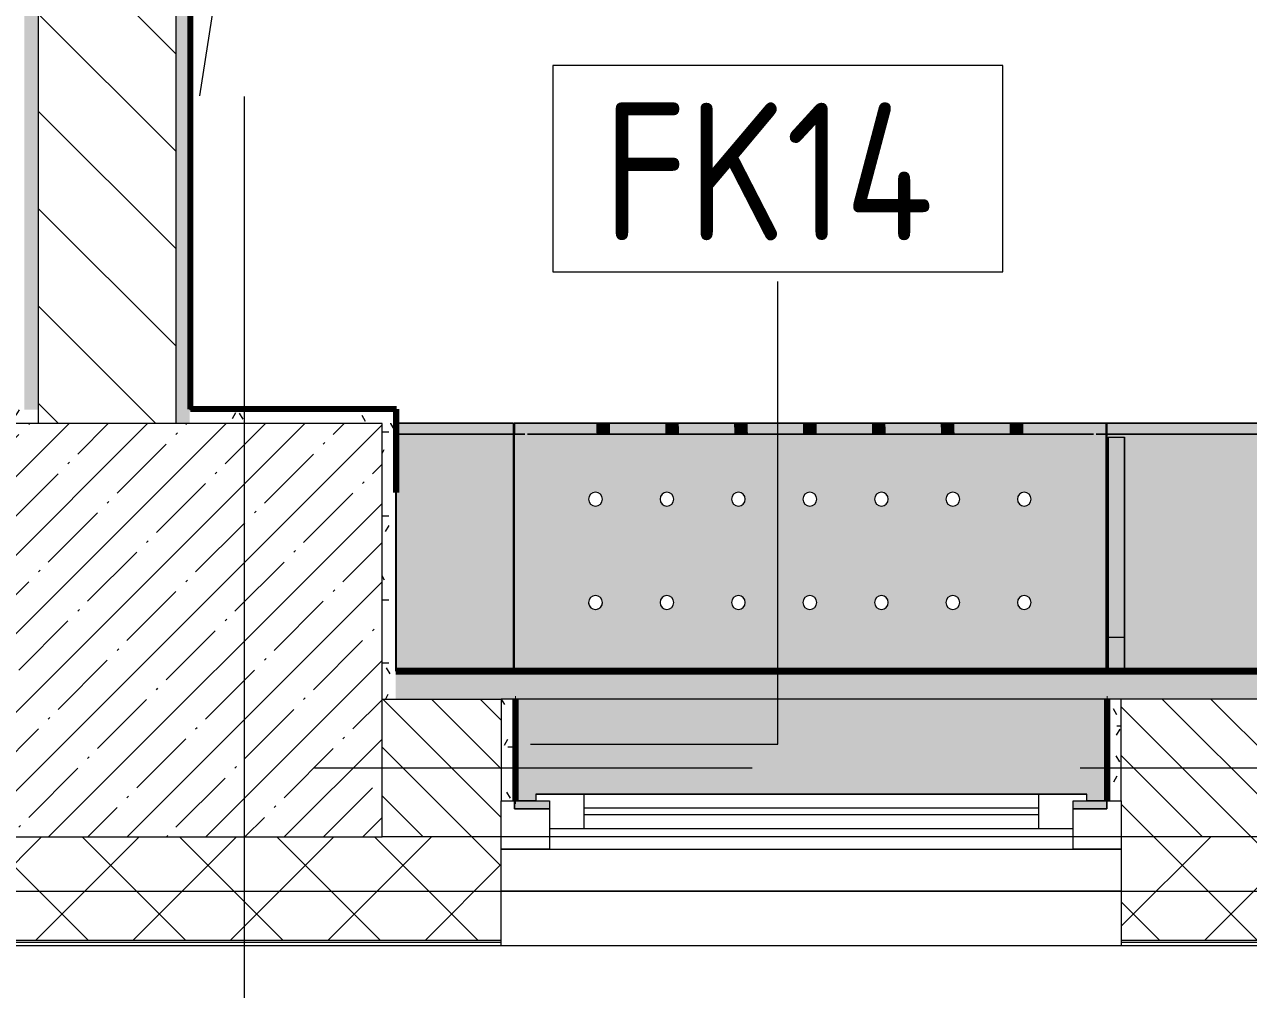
# Model space of a CAD drawing. Header units: millimetres. Extents: x -5426 to 189269, y -8553 to 29000.
# Drawn here: x 29291 to 31068, y -322 to 1079 of the extents above; entities that cross this region are included whole.
import ezdxf

# ---------------------------------------------------------------- set-up
doc = ezdxf.new("R2010")
doc.units = ezdxf.units.MM
doc.linetypes.add('Осевая', pattern=[3175, 635, -476.25, 1587.5, -476.25])
for name, color, linetype, lineweight in [('A-GLAZ', 7, 'Continuous', 9), ('A-GLAZ-1', 7, 'Continuous', 13), ('A-WALL', 7, 'Continuous', 9), ('A-WALL-IDEN', 7, 'Continuous', 9), ('I-WALL', 7, 'Continuous', 9), ('S-COLS', 7, 'Continuous', 9), ('Оси', 7, 'Continuous', 9), ('Оси-2', 7, 'Осевая', 9)]:
    doc.layers.add(name, color=color, linetype=linetype, lineweight=lineweight)
for name, color, linetype, lineweight, true_color in [('A-WALL-1', 7, 'Continuous', 9, 0xc0c0c0), ('A-WALL-3', 7, 'Continuous', 9, 0xff80c0), ('I-WALL-16', 7, 'Continuous', 50, 0xe1dc04), ('I-WALL-17', 7, 'Continuous', 80, 0xffd2ff), ('I-WALL-3', 7, 'Continuous', 9, 0xc0c0c0), ('I-WALL-6', 7, 'Continuous', 80, 0xff80c0), ('S-WALL-ANLY', 7, 'Continuous', 13, 0x008040), ('S-WALL-ANLY-1', 7, 'Continuous', 5, 0x008040), ('Знаки-2', 9, 'Continuous', 9, 0x808080), ('Знаки-3', 7, 'Continuous', 9, 0xc1bbaf), ('Знаки-5', 7, 'Continuous', 9, 0xaba79f), ('Знаки-6', 7, 'Continuous', 9, 0xccc5b7), ('Знаки-7', 7, 'Continuous', 9, 0xd5cdbe), ('Знаки-8', 7, 'Continuous', 9, 0xd1cabb), ('Знаки-9', 7, 'Continuous', 9, 0xd4ccbd)]:
    doc.layers.add(name, color=color, linetype=linetype, lineweight=lineweight, true_color=true_color)
doc.layers.add('Знаки-4', color=7, linetype='Continuous', lineweight=9, transparency=0.5)
doc.styles.add('GOST Common_1', font='GOST_Common.ttf', dxfattribs={"width": 0.9, "height": 200})
pattern_1 = [(0, (0, 0), (121.92, 30.48), [10.058, -81.382, 10.058, -81.382, -487.68]), (0, (0, 0), (121.92, 30.48), [-182.88, 10.058, -172.822, 10.058, -81.382, -213.36]), (0, (0, 0), (121.92, 30.48), [-457.2, 10.058, -50.902, 10.058, -142.342]), (120, (45.72, 15.24), (-87.356454, 90.345817), [10.058, -81.382, 10.058, -81.382, -487.68]), (120, (45.72, 15.24), (-87.356454, 90.345817), [-182.88, 10.058, -172.822, 10.058, -81.382, -213.36]), (120, (45.72, 15.24), (-87.356454, 90.345817), [-457.2, 10.058, -50.902, 10.058, -142.342]), (240, (60.96, 76.2), (-34.563546, -120.825817), [10.058, -81.382, 10.058, -81.382, -487.68]), (240, (60.96, 76.2), (-34.563546, -120.825817), [-182.88, 10.058, -172.822, 10.058, -81.382, -213.36]), (240, (60.96, 76.2), (-34.563546, -120.825817), [-457.2, 10.058, -50.902, 10.058, -142.342])]

# ---------------------------------------------------------------- blocks, each defined once
blk = doc.blocks.new('BSC_Колонна _Прямоугольная - 600х600-V2-План отделки стен 3 этажа в осях 1-12')
at = {"layer": 'S-COLS'}
h = blk.add_hatch(dxfattribs=at)
h.set_pattern_fill('FP_4', color=256, style=0, pattern_type=2)
h.set_pattern_definition([(45, (-29509.74, -200), (-57.02463, 57.02463), []), (45, (-29452.72, -200), (-57.02463, 57.02463), [100.806, -20.161, 3.353, -16.808])])
h.paths.add_polyline_path([(-27.4, -300), (300, -300), (300, 300), (-300, 300), (-300, -300)])
for p, q in [((300, 300), (-300, 300)), ((-300, 300), (-300, -300)), ((300, -300), (300, 300)), ((-300, -300), (300, -300))]:
    blk.add_line(p, q, dxfattribs=at)
blk = doc.blocks.new('120_Окно_СКБ_1Ст - 120_Окно_СКБ_1Ст 900х2500_h_-V24-План отделки стен 3 этажа в осях 1-12')
at = {"layer": 'A-GLAZ'}
for p, q in [((450, -57), (-450, -57)), ((-330, -107), (330, -107)), ((330, -117), (-330, -117)), ((-429, -127), (-400, -127)), ((400, -127), (430, -127))]:
    blk.add_line(p, q, dxfattribs=at)
at = {"layer": 'A-GLAZ-1'}
for p, q in [((-450, -127), (-450, -57)), ((-450, -57), (-380, -57)), ((-380, -57), (-380, -127)), ((380, -127), (380, -57)), ((380, -57), (450, -57)), ((450, -57), (450, -127)), ((380, -87), (-380, -87)), ((-380, -87), (-380, -127)), ((-330, -137), (-330, -87)), ((330, -137), (330, -87)), ((380, -127), (380, -87)), ((-380, -127), (-450, -127)), ((-380, -127), (-400, -127)), ((-400, -127), (-400, -137)), ((-400, -137), (400, -137)), ((400, -137), (-400, -137)), ((450, -127), (380, -127)), ((400, -127), (380, -127)), ((400, -137), (400, -127))]:
    blk.add_line(p, q, dxfattribs=at)
blk = doc.blocks.new('Зашивка радиатора_ с перфорацией М1 - Зашивка радиатора_ с перфорацией М1-V50-План отделки стен 3 этажа в осях 1-12')
at = {"layer": 'Знаки-4'}
for points in [[(399, 380), (379, 380), (379, 368.5), (399, 368.5), (399, 358.5), (-401, 358.5), (-401, 368.5), (-381, 368.5), (-381, 380), (-430, 380), (-430, 220.5), (429, 220.5), (429, 380)], [(127.4, -163.9), (-430, -163.9), (-429.2, -179.9), (430, -179.7), (430, -163.9), (208.5, -163.9)], [(-318.3, -163.9), (-319, -163.9), (-318.3, -179.9), (-279, -179.7), (-279.7, -163.9), (-317.3, -163.9)], [(-318.3, -163.9), (-319, -163.9), (-318.3, -179.9), (-279, -179.7), (-279.7, -163.9), (-317.3, -163.9)], [(-299, -163.9), (-309, -163.9), (-308.7, -179.9), (-289, -179.7), (-289.3, -163.9), (-296.4, -163.9)], [(-299, -163.9), (-309, -163.9), (-308.7, -179.9), (-289, -179.7), (-289.3, -163.9), (-296.4, -163.9)], [(-179, -163.9), (-219, -163.9), (-218.3, -179.9), (-179, -179.7)], [(-179, -163.9), (-219, -163.9), (-218.3, -179.9), (-179, -179.7)], [(-199, -163.9), (-209, -163.9), (-208.7, -179.9), (-189, -179.7), (-189.3, -163.9), (-196.4, -163.9)], [(-199, -163.9), (-209, -163.9), (-208.7, -179.9), (-189, -179.7), (-189.3, -163.9), (-196.4, -163.9)], [(-79, -163.9), (-119, -163.9), (-118.3, -179.9), (-79, -179.7)], [(-79, -163.9), (-119, -163.9), (-118.3, -179.9), (-79, -179.7)], [(-99, -163.9), (-109, -163.9), (-108.7, -179.9), (-89, -179.7), (-89.3, -163.9), (-96.4, -163.9)], [(-99, -163.9), (-109, -163.9), (-108.7, -179.9), (-89, -179.7), (-89.3, -163.9), (-96.4, -163.9)], [(1, -163.9), (-19, -163.9), (-18.3, -179.9), (21, -179.7), (20.3, -163.9), (6.2, -163.9)], [(-4, -163.9), (-19, -163.9), (-18.3, -179.9), (21, -179.7), (20.3, -163.9), (-1.6, -163.9)], [(1, -163.9), (-9, -163.9), (-8.7, -179.9), (11, -179.7), (10.7, -163.9), (3.6, -163.9)], [(1, -163.9), (-9, -163.9), (-8.7, -179.9), (11, -179.7), (10.7, -163.9), (3.6, -163.9)], [(96, -163.9), (81, -163.9), (81.7, -179.9), (121, -179.7), (120.3, -163.9), (98.4, -163.9)], [(103.6, -163.9), (81, -163.9), (81.7, -179.9), (121, -179.7), (120.3, -163.9), (104.7, -163.9)], [(101, -163.9), (91, -163.9), (91.3, -179.9), (111, -179.7), (110.7, -163.9), (103.6, -163.9)], [(101, -163.9), (91, -163.9), (91.3, -179.9), (111, -179.7), (110.7, -163.9), (103.6, -163.9)], [(218.3, -163.9), (181, -163.9), (181.7, -179.9), (221, -179.7), (220.3, -163.9), (218.8, -163.9)], [(218.3, -163.9), (181, -163.9), (181.7, -179.9), (221, -179.7), (220.3, -163.9), (218.8, -163.9)], [(201, -163.9), (191, -163.9), (191.3, -179.9), (211, -179.7), (210.7, -163.9), (203.6, -163.9)], [(201, -163.9), (191, -163.9), (191.3, -179.9), (211, -179.7), (210.7, -163.9), (203.6, -163.9)], [(320.9, -163.9), (281, -163.9), (281.7, -179.9), (321, -179.7), (321, -163.9)], [(281.7, -163.9), (281, -163.9), (281.7, -179.9), (321, -179.7), (320.3, -163.9), (283.7, -163.9)], [(301, -163.9), (291, -163.9), (291.3, -179.9), (311, -179.7), (310.7, -163.9), (303.6, -163.9)], [(301, -163.9), (291, -163.9), (291.3, -179.9), (311, -179.7), (310.7, -163.9), (303.6, -163.9)]]:
    blk.add_hatch(color=256, dxfattribs=at).paths.add_polyline_path(points)
h = blk.add_hatch(color=256, dxfattribs=at)
h.paths.add_polyline_path([(430.2, 180), (-430, 180), (-430, -179.9), (430.2, -179.7), (430.2, 59.3)])
h.paths.add_polyline_path([(-310.3, 90.4), (-305.3, 89), (-301.6, 85.4), (-300.3, 80.4), (-301.6, 75.4), (-305.3, 71.7), (-310.3, 70.4), (-315.3, 71.7), (-318.9, 75.4), (-320.3, 80.4), (-318.9, 85.4), (-315.3, 89), (-312.8, 90)])
h.paths.add_polyline_path([(1, 90.4), (6, 89), (9.7, 85.4), (11, 80.4), (9.7, 75.4), (6, 71.7), (1, 70.4), (-4, 71.7), (-7.7, 75.4), (-9, 80.4), (-7.7, 85.4), (-4, 89), (-1.6, 90)])
h.paths.add_polyline_path([(312.2, 90.4), (317.2, 89), (320.9, 85.4), (322.2, 80.4), (320.9, 75.4), (317.2, 71.7), (312.2, 70.4), (307.2, 71.7), (303.6, 75.4), (302.2, 80.4), (303.6, 85.4), (307.2, 89), (309.7, 90)])
h.paths.add_polyline_path([(208.5, 90.4), (213.5, 89), (217.2, 85.4), (218.5, 80.4), (217.2, 75.4), (213.5, 71.7), (208.5, 70.4), (203.5, 71.7), (199.8, 75.4), (198.5, 80.4), (199.8, 85.4), (203.5, 89), (205.9, 90)])
h.paths.add_polyline_path([(-102.8, 90.4), (-97.8, 89), (-94.1, 85.4), (-92.8, 80.4), (-94.1, 75.4), (-97.8, 71.7), (-102.8, 70.4), (-107.8, 71.7), (-111.4, 75.4), (-112.8, 80.4), (-111.4, 85.4), (-107.8, 89), (-105.3, 90)])
h.paths.add_polyline_path([(104.7, 90.4), (109.7, 89), (113.4, 85.4), (114.7, 80.4), (113.4, 75.4), (109.7, 71.7), (104.7, 70.4), (99.7, 71.7), (96.1, 75.4), (94.7, 80.4), (96.1, 85.4), (99.7, 89), (102.2, 90)])
h.paths.add_polyline_path([(-206.5, 90.4), (-201.5, 89), (-197.8, 85.4), (-196.5, 80.4), (-197.8, 75.4), (-201.5, 71.7), (-206.5, 70.4), (-211.5, 71.7), (-215.2, 75.4), (-216.5, 80.4), (-215.2, 85.4), (-211.5, 89), (-209.1, 90)])
h.paths.add_polyline_path([(208.5, -59.6), (213.5, -61), (217.2, -64.6), (218.5, -69.6), (217.2, -74.6), (213.5, -78.3), (208.5, -79.6), (203.5, -78.3), (199.8, -74.6), (198.5, -69.6), (199.8, -64.6), (203.5, -61), (205.9, -60)])
h.paths.add_polyline_path([(312.2, -59.6), (317.2, -61), (320.9, -64.6), (322.2, -69.6), (320.9, -74.6), (317.2, -78.3), (312.2, -79.6), (307.2, -78.3), (303.6, -74.6), (302.2, -69.6), (303.6, -64.6), (307.2, -61), (309.7, -60)])
h.paths.add_polyline_path([(104.7, -59.6), (109.7, -61), (113.4, -64.6), (114.7, -69.6), (113.4, -74.6), (109.7, -78.3), (104.7, -79.6), (99.7, -78.3), (96.1, -74.6), (94.7, -69.6), (96.1, -64.6), (99.7, -61), (102.2, -60)])
h.paths.add_polyline_path([(-310.3, -59.6), (-305.3, -61), (-301.6, -64.6), (-300.3, -69.6), (-301.6, -74.6), (-305.3, -78.3), (-310.3, -79.6), (-315.3, -78.3), (-318.9, -74.6), (-320.3, -69.6), (-318.9, -64.6), (-315.3, -61), (-312.8, -60)])
h.paths.add_polyline_path([(-102.8, -59.6), (-97.8, -61), (-94.1, -64.6), (-92.8, -69.6), (-94.1, -74.6), (-97.8, -78.3), (-102.8, -79.6), (-107.8, -78.3), (-111.4, -74.6), (-112.8, -69.6), (-111.4, -64.6), (-107.8, -61), (-105.3, -60)])
h.paths.add_polyline_path([(1, -59.6), (6, -61), (9.7, -64.6), (11, -69.6), (9.7, -74.6), (6, -78.3), (1, -79.6), (-4, -78.3), (-7.7, -74.6), (-9, -69.6), (-7.7, -64.6), (-4, -61), (-1.6, -60)])
h.paths.add_polyline_path([(-206.5, -59.6), (-201.5, -61), (-197.8, -64.6), (-196.5, -69.6), (-197.8, -74.6), (-201.5, -78.3), (-206.5, -79.6), (-211.5, -78.3), (-215.2, -74.6), (-216.5, -69.6), (-215.2, -64.6), (-211.5, -61), (-209.1, -60)])
at = {"layer": 'Знаки-2'}
for p, q in [((-381, 380), (-430, 380)), ((-430, 380), (-430, 220.5)), ((430, 380), (379, 380)), ((430, 368.5), (430, 380)), ((-430, 180), (430, 180)), ((430.2, 180), (-430, 180)), ((-430, 180), (-430, -179.9)), ((430.2, -179.9), (430.2, 180)), ((-430, -179.9), (430.2, -179.9))]:
    blk.add_line(p, q, dxfattribs=at)
for centre, start, end in [((-310.3, 80.4), 0, 180), ((-206.5, 80.4), 0, 180), ((-102.8, 80.4), 0, 180), ((1, 80.4), 0, 180), ((104.7, 80.4), 0, 180), ((208.5, 80.4), 0, 180), ((312.2, 80.4), 0, 180), ((-310.3, 80.4), 180, 0), ((-206.5, 80.4), 180, 360), ((-102.8, 80.4), 180, 0), ((1, 80.4), 180, 0), ((104.7, 80.4), 180, 360), ((208.5, 80.4), 180, 0), ((312.2, 80.4), 180, 0), ((-310.3, -69.6), 0, 180), ((-310.3, -69.6), 180, 0), ((-206.5, -69.6), 0, 180), ((-206.5, -69.6), 180, 0), ((-102.8, -69.6), 0, 180), ((-102.8, -69.6), 180, 0), ((1, -69.6), 0, 180), ((1, -69.6), 180, 0), ((104.7, -69.6), 0, 180), ((104.7, -69.6), 180, 0), ((208.5, -69.6), 0, 180), ((208.5, -69.6), 180, 0), ((312.2, -69.6), 0, 180), ((312.2, -69.6), 180, 0)]:
    blk.add_arc(centre, 10, start, end, dxfattribs=at)
at = {"layer": 'Знаки-3'}
for p, q in [((-430, -179.9), (-430, 180)), ((430, 180), (-429.2, 180)), ((-429.2, 180), (430, 180)), ((-430, -163.9), (-430, -179.9)), ((-414.4, -163.9), (-429.2, -163.9)), ((-394.9, -163.9), (-410.5, -163.9)), ((-319, -163.9), (-394.3, -163.9)), ((-319, -163.9), (-279, -163.9)), ((-279, -163.9), (-319, -163.9)), ((-219, -163.9), (-279, -163.9)), ((-219, -163.9), (-209, -163.9)), ((-216.3, -163.9), (-219, -163.9)), ((-213.1, -163.9), (-216.3, -163.9)), ((-209, -163.9), (-213.1, -163.9)), ((-209, -163.9), (-207.7, -163.9)), ((-189.3, -163.9), (-209, -163.9)), ((-207.7, -163.9), (-206.1, -163.9)), ((-206.1, -163.9), (-194, -163.9)), ((-194, -163.9), (-189, -163.9)), ((-189, -163.9), (-189.3, -163.9)), ((-189, -163.9), (-179, -163.9)), ((-184.9, -163.9), (-189, -163.9)), ((-179, -163.9), (-184.9, -163.9)), ((-119, -163.9), (-179, -163.9)), ((-119, -163.9), (-79, -163.9)), ((-79, -163.9), (-119, -163.9)), ((-19, -163.9), (-79, -163.9)), ((-19, -163.9), (21, -163.9)), ((21, -163.9), (-19, -163.9)), ((81, -163.9), (21, -163.9)), ((81, -163.9), (91, -163.9)), ((91, -163.9), (81, -163.9)), ((91, -163.9), (91.3, -163.9)), ((111, -163.9), (91, -163.9)), ((91.3, -163.9), (111, -163.9)), ((111, -163.9), (121, -163.9)), ((121, -163.9), (111, -163.9)), ((181, -163.9), (121, -163.9)), ((181, -163.9), (221, -163.9)), ((221, -163.9), (181, -163.9)), ((281, -163.9), (221, -163.9)), ((281, -163.9), (321, -163.9)), ((321, -163.9), (281, -163.9)), ((394.9, -163.9), (321, -163.9)), ((411.1, -163.9), (395.4, -163.9)), ((430, -163.9), (414.9, -163.9)), ((430, -163.9), (430, -179.7)), ((-429.2, -179.9), (-319, -179.9)), ((-319, -179.9), (-279, -179.9)), ((-279, -179.9), (-319, -179.9)), ((-279, -179.9), (-219, -179.9)), ((-219, -179.9), (-209, -179.9)), ((-209, -179.9), (-219, -179.9)), ((-209, -179.9), (-189, -179.9)), ((-189, -179.9), (-209, -179.9)), ((-189, -179.9), (-179, -179.9)), ((-179, -179.9), (-189, -179.9)), ((-179, -179.9), (-119, -179.9)), ((-119, -179.9), (-79, -179.9)), ((-79, -179.9), (-119, -179.9)), ((-79, -179.9), (-19, -179.9)), ((-19, -179.9), (21, -179.9)), ((21, -179.9), (-19, -179.9)), ((21, -179.9), (81, -179.9)), ((81, -179.9), (91, -179.9)), ((91, -179.9), (81, -179.9)), ((91, -179.9), (111, -179.9)), ((111, -179.9), (91, -179.9)), ((111, -179.9), (121, -179.9)), ((121, -179.9), (111, -179.9)), ((121, -179.9), (181, -179.9)), ((181, -179.9), (221, -179.9)), ((221, -179.9), (181, -179.9)), ((221, -179.9), (281, -179.9)), ((281, -179.9), (321, -179.9)), ((321, -179.9), (281, -179.9)), ((321, -179.9), (430, -179.9))]:
    blk.add_line(p, q, dxfattribs=at)
at = {"layer": 'Знаки-5'}
for p, q in [((-430, 220.5), (-430, 380)), ((-430, 380), (-381, 380)), ((379, 380), (430, 380)), ((430, 380), (430, 368.5)), ((430.2, 180), (430.2, -179.9)), ((-429.2, -163.9), (-414.4, -163.9)), ((-410.5, -163.9), (-394.9, -163.9)), ((-394.3, -163.9), (394.9, -163.9)), ((395.4, -163.9), (411.1, -163.9)), ((414.9, -163.9), (430, -163.9)), ((430, -179.7), (430, -163.9)), ((430.2, -179.9), (-429.2, -179.9)), ((430, -179.9), (-429.2, -179.9))]:
    blk.add_line(p, q, dxfattribs=at)
for centre, start, end in [((-310.3, 80.4), 0, 180), ((-206.5, 80.4), 0, 180), ((-102.8, 80.4), 0, 180), ((1, 80.4), 0, 180), ((104.7, 80.4), 0, 180), ((208.5, 80.4), 0, 180), ((312.2, 80.4), 30, 180), ((-310.3, 80.4), 180, 360), ((-206.5, 80.4), 180, 360), ((-102.8, 80.4), 180, 360), ((1, 80.4), 180, 360), ((104.7, 80.4), 180, 360), ((208.5, 80.4), 180, 360), ((312.2, 80.4), 180, 0), ((312.2, 80.4), 0, 30), ((-310.3, -69.6), 0, 180), ((-310.3, -69.6), 180, 360), ((-206.5, -69.6), 0, 180), ((-206.5, -69.6), 180, 360), ((-102.8, -69.6), 0, 180), ((-102.8, -69.6), 180, 360), ((1, -69.6), 0, 180), ((1, -69.6), 180, 360), ((104.7, -69.6), 0, 180), ((104.7, -69.6), 180, 360), ((208.5, -69.6), 0, 180), ((208.5, -69.6), 180, 360), ((312.2, -69.6), 0, 180), ((312.2, -69.6), 180, 360)]:
    blk.add_arc(centre, 10, start, end, dxfattribs=at)
at = {"layer": 'Знаки-6'}
for p, q in [((-319, -163.9), (-309, -163.9)), ((-313.1, -163.9), (-319, -163.9)), ((-309, -163.9), (-313.1, -163.9)), ((-309, -163.9), (-304.2, -163.9)), ((-304.2, -163.9), (-309, -163.9)), ((-304, -163.9), (-294, -163.9)), ((-294, -163.9), (-304, -163.9)), ((-293.8, -163.9), (-289, -163.9)), ((-289, -163.9), (-293.8, -163.9)), ((-289, -163.9), (-284.9, -163.9)), ((-281.7, -163.9), (-289, -163.9)), ((-284.9, -163.9), (-281.7, -163.9)), ((-281.7, -163.9), (-279, -163.9)), ((-279, -163.9), (-281.7, -163.9)), ((-219, -163.9), (-216.3, -163.9)), ((-213.1, -163.9), (-219, -163.9)), ((-216.3, -163.9), (-209, -163.9)), ((-209, -163.9), (-213.1, -163.9)), ((-207.7, -163.9), (-204.2, -163.9)), ((-204.2, -163.9), (-207.7, -163.9)), ((-204, -163.9), (-194, -163.9)), ((-194, -163.9), (-204, -163.9)), ((-193.8, -163.9), (-190.3, -163.9)), ((-190.3, -163.9), (-193.8, -163.9)), ((-189, -163.9), (-179.7, -163.9)), ((-179, -163.9), (-189, -163.9)), ((-179.7, -163.9), (-179, -163.9)), ((-119, -163.9), (-113.1, -163.9)), ((-109, -163.9), (-119, -163.9)), ((-113.1, -163.9), (-109, -163.9)), ((-109, -163.9), (-108.7, -163.9)), ((-104.2, -163.9), (-109, -163.9)), ((-108.7, -163.9), (-104.2, -163.9)), ((-104, -163.9), (-101.6, -163.9)), ((-94, -163.9), (-104, -163.9)), ((-101.6, -163.9), (-94, -163.9)), ((-93.8, -163.9), (-89, -163.9)), ((-91.9, -163.9), (-93.8, -163.9)), ((-89, -163.9), (-91.9, -163.9)), ((-89, -163.9), (-79, -163.9)), ((-79, -163.9), (-89, -163.9)), ((-19, -163.9), (-9, -163.9)), ((-16.3, -163.9), (-19, -163.9)), ((-13.1, -163.9), (-16.3, -163.9)), ((-9, -163.9), (-13.1, -163.9)), ((-9, -163.9), (-4.2, -163.9)), ((-8.7, -163.9), (-9, -163.9)), ((-6.1, -163.9), (-8.7, -163.9)), ((-4.2, -163.9), (-6.1, -163.9)), ((-4, -163.9), (6, -163.9)), ((3.6, -163.9), (-4, -163.9)), ((6, -163.9), (3.6, -163.9)), ((6.2, -163.9), (8.1, -163.9)), ((8.1, -163.9), (6.2, -163.9)), ((8.1, -163.9), (10.7, -163.9)), ((11, -163.9), (8.1, -163.9)), ((10.7, -163.9), (11, -163.9)), ((11, -163.9), (21, -163.9)), ((20.3, -163.9), (11, -163.9)), ((21, -163.9), (20.3, -163.9)), ((81, -163.9), (83.7, -163.9)), ((91, -163.9), (81, -163.9)), ((83.7, -163.9), (91, -163.9)), ((92.3, -163.9), (95.8, -163.9)), ((95.8, -163.9), (92.3, -163.9)), ((96, -163.9), (106, -163.9)), ((106, -163.9), (96, -163.9)), ((106.2, -163.9), (109.7, -163.9)), ((109.7, -163.9), (106.2, -163.9)), ((111, -163.9), (118.3, -163.9)), ((121, -163.9), (111, -163.9)), ((118.3, -163.9), (121, -163.9)), ((181, -163.9), (191, -163.9)), ((181.7, -163.9), (181, -163.9)), ((191, -163.9), (181.7, -163.9)), ((191, -163.9), (195.8, -163.9)), ((195.8, -163.9), (191, -163.9)), ((196, -163.9), (206, -163.9)), ((206, -163.9), (196, -163.9)), ((206.2, -163.9), (210.7, -163.9)), ((211, -163.9), (206.2, -163.9)), ((210.7, -163.9), (211, -163.9)), ((211, -163.9), (218.3, -163.9)), ((215.1, -163.9), (211, -163.9)), ((221, -163.9), (215.1, -163.9)), ((218.3, -163.9), (220.3, -163.9)), ((220.3, -163.9), (221, -163.9)), ((281, -163.9), (291, -163.9)), ((291, -163.9), (281, -163.9)), ((291, -163.9), (295.8, -163.9)), ((295.8, -163.9), (291, -163.9)), ((296, -163.9), (306, -163.9)), ((306, -163.9), (296, -163.9)), ((306.2, -163.9), (309.7, -163.9)), ((311, -163.9), (306.2, -163.9)), ((309.7, -163.9), (311, -163.9)), ((311, -163.9), (321, -163.9)), ((321, -163.9), (311, -163.9)), ((-319, -179.9), (-313.1, -179.9)), ((-309, -179.9), (-319, -179.9)), ((-313.1, -179.9), (-309, -179.9)), ((-309, -179.9), (-304.2, -179.9)), ((-308.7, -179.9), (-309, -179.9)), ((-304.2, -179.9), (-308.7, -179.9)), ((-304, -179.9), (-294, -179.9)), ((-301.6, -179.9), (-304, -179.9)), ((-294, -179.9), (-301.6, -179.9)), ((-293.8, -179.9), (-289, -179.9)), ((-289, -179.9), (-293.8, -179.9)), ((-289, -179.9), (-279, -179.9)), ((-279, -179.9), (-289, -179.9)), ((-219, -179.9), (-209, -179.9)), ((-209, -179.9), (-219, -179.9)), ((-207.7, -179.9), (-204.2, -179.9)), ((-204.2, -179.9), (-207.7, -179.9)), ((-204, -179.9), (-194, -179.9)), ((-194, -179.9), (-204, -179.9)), ((-193.8, -179.9), (-190.3, -179.9)), ((-190.3, -179.9), (-193.8, -179.9)), ((-189, -179.9), (-179, -179.9)), ((-179, -179.9), (-189, -179.9)), ((-119, -179.9), (-109, -179.9)), ((-109, -179.9), (-119, -179.9)), ((-109, -179.9), (-104.2, -179.9)), ((-104.2, -179.9), (-109, -179.9)), ((-104, -179.9), (-94, -179.9)), ((-94, -179.9), (-104, -179.9)), ((-93.8, -179.9), (-89, -179.9)), ((-89, -179.9), (-93.8, -179.9)), ((-89, -179.9), (-79, -179.9)), ((-79, -179.9), (-89, -179.9)), ((-19, -179.9), (-9, -179.9)), ((-9, -179.9), (-19, -179.9)), ((-9, -179.9), (-4.2, -179.9)), ((-4.2, -179.9), (-9, -179.9)), ((-4, -179.9), (6, -179.9)), ((6, -179.9), (-4, -179.9)), ((6.2, -179.9), (11, -179.9)), ((11, -179.9), (6.2, -179.9)), ((11, -179.9), (21, -179.9)), ((21, -179.9), (11, -179.9)), ((81, -179.9), (91, -179.9)), ((91, -179.9), (81, -179.9)), ((92.3, -179.9), (95.8, -179.9)), ((95.8, -179.9), (92.3, -179.9)), ((96, -179.9), (106, -179.9)), ((106, -179.9), (96, -179.9)), ((106.2, -179.9), (109.7, -179.9)), ((109.7, -179.9), (106.2, -179.9)), ((111, -179.9), (121, -179.9)), ((118.3, -179.9), (111, -179.9)), ((121, -179.9), (118.3, -179.9)), ((181, -179.9), (181.7, -179.9)), ((183.7, -179.9), (181, -179.9)), ((181.7, -179.9), (191, -179.9)), ((191, -179.9), (183.7, -179.9)), ((191, -179.9), (195.8, -179.9)), ((195.8, -179.9), (191, -179.9)), ((196, -179.9), (206, -179.9)), ((206, -179.9), (196, -179.9)), ((206.2, -179.9), (211, -179.9)), ((211, -179.9), (206.2, -179.9)), ((211, -179.9), (221, -179.9)), ((218.3, -179.9), (211, -179.9)), ((221, -179.9), (218.3, -179.9)), ((281, -179.9), (291, -179.9)), ((291, -179.9), (281, -179.9)), ((291, -179.9), (291.3, -179.9)), ((295.8, -179.9), (291, -179.9)), ((291.3, -179.9), (295.8, -179.9)), ((296, -179.9), (306, -179.9)), ((303.6, -179.9), (296, -179.9)), ((306, -179.9), (303.6, -179.9)), ((306.2, -179.9), (308.1, -179.9)), ((310.7, -179.9), (306.2, -179.9)), ((308.1, -179.9), (311, -179.9)), ((311, -179.9), (310.7, -179.9)), ((311, -179.9), (321, -179.9)), ((321, -179.9), (311, -179.9)), ((430, -179.9), (430, -179.7))]:
    blk.add_line(p, q, dxfattribs=at)
at = {"layer": 'Знаки-7'}
for p, q in [((-304.2, -163.9), (-307.7, -163.9)), ((-294, -163.9), (-304, -163.9)), ((-290.3, -163.9), (-293.8, -163.9)), ((-204.2, -163.9), (-207.7, -163.9)), ((-194, -163.9), (-204, -163.9)), ((-190.3, -163.9), (-193.8, -163.9)), ((-104.2, -163.9), (-107.7, -163.9)), ((-94, -163.9), (-104, -163.9)), ((-90.3, -163.9), (-93.8, -163.9)), ((-4.2, -163.9), (-7.7, -163.9)), ((6, -163.9), (-4, -163.9)), ((9.7, -163.9), (6.2, -163.9)), ((95.8, -163.9), (92.3, -163.9)), ((106, -163.9), (96, -163.9)), ((109.7, -163.9), (106.2, -163.9)), ((195.8, -163.9), (192.3, -163.9)), ((206, -163.9), (196, -163.9)), ((209.7, -163.9), (206.2, -163.9)), ((295.8, -163.9), (292.3, -163.9)), ((306, -163.9), (296, -163.9)), ((309.7, -163.9), (306.2, -163.9)), ((-307.7, -179.9), (-304.2, -179.9)), ((-304, -179.9), (-294, -179.9)), ((-293.8, -179.9), (-290.3, -179.9)), ((-207.7, -179.9), (-204.2, -179.9)), ((-204, -179.9), (-194, -179.9)), ((-193.8, -179.9), (-190.3, -179.9)), ((-107.7, -179.9), (-104.2, -179.9)), ((-104, -179.9), (-94, -179.9)), ((-93.8, -179.9), (-90.3, -179.9)), ((-7.7, -179.9), (-4.2, -179.9)), ((-4, -179.9), (6, -179.9)), ((6.2, -179.9), (9.7, -179.9)), ((92.3, -179.9), (95.8, -179.9)), ((96, -179.9), (106, -179.9)), ((106.2, -179.9), (109.7, -179.9)), ((192.3, -179.9), (195.8, -179.9)), ((196, -179.9), (206, -179.9)), ((206.2, -179.9), (209.7, -179.9)), ((292.3, -179.9), (295.8, -179.9)), ((296, -179.9), (306, -179.9)), ((306.2, -179.9), (309.7, -179.9))]:
    blk.add_line(p, q, dxfattribs=at)
at = {"layer": 'Знаки-8'}
for p, q in [((-430, -163.9), (-430, -179.9)), ((-309, -163.9), (-318.3, -163.9)), ((-307.7, -163.9), (-304.2, -163.9)), ((-304.2, -163.9), (-307.7, -163.9)), ((-304, -163.9), (-294, -163.9)), ((-294, -163.9), (-304, -163.9)), ((-293.8, -163.9), (-290.3, -163.9)), ((-290.3, -163.9), (-293.8, -163.9)), ((-279.7, -163.9), (-289, -163.9)), ((-209, -163.9), (-218.3, -163.9)), ((-209, -163.9), (-204.2, -163.9)), ((-204.2, -163.9), (-209, -163.9)), ((-204, -163.9), (-194, -163.9)), ((-194, -163.9), (-204, -163.9)), ((-193.8, -163.9), (-189, -163.9)), ((-189, -163.9), (-193.8, -163.9)), ((-179.7, -163.9), (-189, -163.9)), ((-109, -163.9), (-118.3, -163.9)), ((-109, -163.9), (-104.2, -163.9)), ((-104.2, -163.9), (-109, -163.9)), ((-104, -163.9), (-101.6, -163.9)), ((-94, -163.9), (-104, -163.9)), ((-101.6, -163.9), (-94, -163.9)), ((-93.8, -163.9), (-89, -163.9)), ((-89, -163.9), (-93.8, -163.9)), ((-79.7, -163.9), (-89, -163.9)), ((-9, -163.9), (-18.3, -163.9)), ((-7.7, -163.9), (-4.2, -163.9)), ((-4.2, -163.9), (-7.7, -163.9)), ((-4, -163.9), (6, -163.9)), ((6, -163.9), (-4, -163.9)), ((6.2, -163.9), (9.7, -163.9)), ((9.7, -163.9), (6.2, -163.9)), ((20.3, -163.9), (11, -163.9)), ((91, -163.9), (81.7, -163.9)), ((91, -163.9), (91.3, -163.9)), ((95.8, -163.9), (91, -163.9)), ((91.3, -163.9), (95.8, -163.9)), ((96, -163.9), (106, -163.9)), ((106, -163.9), (96, -163.9)), ((106.2, -163.9), (108.1, -163.9)), ((110.7, -163.9), (106.2, -163.9)), ((108.1, -163.9), (111, -163.9)), ((111, -163.9), (110.7, -163.9)), ((120.3, -163.9), (111, -163.9)), ((191, -163.9), (181.7, -163.9)), ((191, -163.9), (195.8, -163.9)), ((192.3, -163.9), (191, -163.9)), ((195.8, -163.9), (192.3, -163.9)), ((196, -163.9), (206, -163.9)), ((206, -163.9), (196, -163.9)), ((206.2, -163.9), (211, -163.9)), ((211, -163.9), (206.2, -163.9)), ((218.3, -163.9), (211, -163.9)), ((220.3, -163.9), (218.8, -163.9)), ((291, -163.9), (281.7, -163.9)), ((292.3, -163.9), (295.8, -163.9)), ((295.8, -163.9), (292.3, -163.9)), ((296, -163.9), (306, -163.9)), ((306, -163.9), (296, -163.9)), ((306.2, -163.9), (309.7, -163.9)), ((309.7, -163.9), (306.2, -163.9)), ((320.3, -163.9), (311, -163.9)), ((-318.3, -179.9), (-309, -179.9)), ((-307.7, -179.9), (-304.2, -179.9)), ((-304.2, -179.9), (-307.7, -179.9)), ((-304, -179.9), (-294, -179.9)), ((-294, -179.9), (-304, -179.9)), ((-293.8, -179.9), (-290.3, -179.9)), ((-290.3, -179.9), (-293.8, -179.9)), ((-289, -179.9), (-279.7, -179.9)), ((-218.3, -179.9), (-209, -179.9)), ((-209, -179.9), (-204.2, -179.9)), ((-204.2, -179.9), (-209, -179.9)), ((-204, -179.9), (-194, -179.9)), ((-194, -179.9), (-204, -179.9)), ((-193.8, -179.9), (-189, -179.9)), ((-189, -179.9), (-193.8, -179.9)), ((-189, -179.9), (-179.7, -179.9)), ((-118.3, -179.9), (-109, -179.9)), ((-109, -179.9), (-104.2, -179.9)), ((-104.2, -179.9), (-109, -179.9)), ((-104, -179.9), (-94, -179.9)), ((-94, -179.9), (-104, -179.9)), ((-93.8, -179.9), (-89, -179.9)), ((-89, -179.9), (-93.8, -179.9)), ((-89, -179.9), (-79.7, -179.9)), ((-18.3, -179.9), (-9, -179.9)), ((-7.7, -179.9), (-4.2, -179.9)), ((-4.2, -179.9), (-7.7, -179.9)), ((-4, -179.9), (6, -179.9)), ((6, -179.9), (-4, -179.9)), ((6.2, -179.9), (9.7, -179.9)), ((9.7, -179.9), (6.2, -179.9)), ((11, -179.9), (20.3, -179.9)), ((81.7, -179.9), (91, -179.9)), ((91, -179.9), (95.8, -179.9)), ((95.8, -179.9), (91, -179.9)), ((96, -179.9), (106, -179.9)), ((103.6, -179.9), (96, -179.9)), ((106, -179.9), (103.6, -179.9)), ((106.2, -179.9), (111, -179.9)), ((111, -179.9), (106.2, -179.9)), ((111, -179.9), (120.3, -179.9)), ((181.7, -179.9), (191, -179.9)), ((191, -179.9), (195.8, -179.9)), ((193.9, -179.9), (191, -179.9)), ((195.8, -179.9), (193.9, -179.9)), ((196, -179.9), (206, -179.9)), ((206, -179.9), (196, -179.9)), ((206.2, -179.9), (211, -179.9)), ((210.7, -179.9), (206.2, -179.9)), ((211, -179.9), (210.7, -179.9)), ((211, -179.9), (218.3, -179.9)), ((218.8, -179.9), (220.3, -179.9)), ((281.7, -179.9), (291, -179.9)), ((292.3, -179.9), (295.8, -179.9)), ((295.8, -179.9), (292.3, -179.9)), ((296, -179.9), (306, -179.9)), ((306, -179.9), (296, -179.9)), ((306.2, -179.9), (309.7, -179.9)), ((309.7, -179.9), (306.2, -179.9)), ((311, -179.9), (320.3, -179.9)), ((430, -179.7), (430, -179.9))]:
    blk.add_line(p, q, dxfattribs=at)
at = {"layer": 'Знаки-9'}
for p, q in [((-309, -163.9), (-304.2, -163.9)), ((-307.7, -163.9), (-309, -163.9)), ((-306.1, -163.9), (-307.7, -163.9)), ((-304.2, -163.9), (-306.1, -163.9)), ((-304, -163.9), (-294, -163.9)), ((-294, -163.9), (-304, -163.9)), ((-293.8, -163.9), (-289, -163.9)), ((-289, -163.9), (-293.8, -163.9)), ((-207.7, -163.9), (-204.2, -163.9)), ((-204.2, -163.9), (-207.7, -163.9)), ((-204, -163.9), (-194, -163.9)), ((-194, -163.9), (-204, -163.9)), ((-193.8, -163.9), (-190.3, -163.9)), ((-190.3, -163.9), (-193.8, -163.9)), ((-107.7, -163.9), (-104.2, -163.9)), ((-104.2, -163.9), (-107.7, -163.9)), ((-104, -163.9), (-94, -163.9)), ((-94, -163.9), (-104, -163.9)), ((-93.8, -163.9), (-90.3, -163.9)), ((-90.3, -163.9), (-93.8, -163.9)), ((-9, -163.9), (-4.2, -163.9)), ((-4.2, -163.9), (-9, -163.9)), ((-4, -163.9), (6, -163.9)), ((-1.6, -163.9), (-4, -163.9)), ((6, -163.9), (-1.6, -163.9)), ((6.2, -163.9), (11, -163.9)), ((11, -163.9), (6.2, -163.9)), ((92.3, -163.9), (95.8, -163.9)), ((95.8, -163.9), (92.3, -163.9)), ((96, -163.9), (106, -163.9)), ((106, -163.9), (96, -163.9)), ((106.2, -163.9), (109.7, -163.9)), ((109.7, -163.9), (106.2, -163.9)), ((192.3, -163.9), (195.8, -163.9)), ((195.8, -163.9), (192.3, -163.9)), ((196, -163.9), (201, -163.9)), ((206, -163.9), (196, -163.9)), ((201, -163.9), (206, -163.9)), ((206.2, -163.9), (209.7, -163.9)), ((209.7, -163.9), (206.2, -163.9)), ((291, -163.9), (291.3, -163.9)), ((295.8, -163.9), (291, -163.9)), ((291.3, -163.9), (295.8, -163.9)), ((296, -163.9), (306, -163.9)), ((306, -163.9), (296, -163.9)), ((306.2, -163.9), (311, -163.9)), ((311, -163.9), (306.2, -163.9)), ((-309, -179.9), (-306.1, -179.9)), ((-304.2, -179.9), (-309, -179.9)), ((-306.1, -179.9), (-304.2, -179.9)), ((-304, -179.9), (-294, -179.9)), ((-294, -179.9), (-304, -179.9)), ((-293.8, -179.9), (-289.3, -179.9)), ((-289, -179.9), (-293.8, -179.9)), ((-289.3, -179.9), (-289, -179.9)), ((-207.7, -179.9), (-204.2, -179.9)), ((-204.2, -179.9), (-207.7, -179.9)), ((-204, -179.9), (-194, -179.9)), ((-194, -179.9), (-204, -179.9)), ((-193.8, -179.9), (-190.3, -179.9)), ((-190.3, -179.9), (-193.8, -179.9)), ((-107.7, -179.9), (-104.2, -179.9)), ((-104.2, -179.9), (-107.7, -179.9)), ((-104, -179.9), (-94, -179.9)), ((-94, -179.9), (-104, -179.9)), ((-93.8, -179.9), (-90.3, -179.9)), ((-90.3, -179.9), (-93.8, -179.9)), ((-9, -179.9), (-4.2, -179.9)), ((-4.2, -179.9), (-9, -179.9)), ((-4, -179.9), (6, -179.9)), ((6, -179.9), (-4, -179.9)), ((6.2, -179.9), (11, -179.9)), ((11, -179.9), (6.2, -179.9)), ((92.3, -179.9), (95.8, -179.9)), ((95.8, -179.9), (92.3, -179.9)), ((96, -179.9), (106, -179.9)), ((106, -179.9), (96, -179.9)), ((106.2, -179.9), (109.7, -179.9)), ((109.7, -179.9), (106.2, -179.9)), ((192.3, -179.9), (195.8, -179.9)), ((195.8, -179.9), (192.3, -179.9)), ((196, -179.9), (206, -179.9)), ((206, -179.9), (196, -179.9)), ((206.2, -179.9), (209.7, -179.9)), ((209.7, -179.9), (206.2, -179.9)), ((291, -179.9), (292.3, -179.9)), ((295.8, -179.9), (291, -179.9)), ((292.3, -179.9), (295.8, -179.9)), ((296, -179.9), (298.4, -179.9)), ((303.6, -179.9), (296, -179.9)), ((298.4, -179.9), (306, -179.9)), ((306, -179.9), (303.6, -179.9)), ((306.2, -179.9), (311, -179.9)), ((310.7, -179.9), (306.2, -179.9)), ((311, -179.9), (310.7, -179.9))]:
    blk.add_line(p, q, dxfattribs=at)
blk = doc.blocks.new('Зашивка без перфорации М3 - М3_23-31152500-План отделки стен 3 этажа в осях 1-12')
at = {"layer": 'Знаки-4'}
for points in [[(840.2, 180), (-430, 180), (-430, -179.9), (840.2, -179.7), (840.2, 59.3)], [(392.1, -163.9), (-430, -163.9), (-430, -179.9), (840, -179.3), (839.4, -163.9), (757.5, -163.9)]]:
    blk.add_hatch(color=256, dxfattribs=at).paths.add_polyline_path(points)
at = {"layer": 'Знаки-2'}
for p, q in [((840.2, 180), (-430, 180)), ((-430, 180), (-430, -179.9)), ((840.2, -179.9), (840.2, 180)), ((-430, -179.9), (840.2, -179.9))]:
    blk.add_line(p, q, dxfattribs=at)
at = {"layer": 'Знаки-3'}
for p, q in [((-430, 177.1), (-430, 179.1)), ((840.2, 178.2), (840.2, -179.1)), ((-430, -177.9), (-430, 177.1)), ((-430, -163.9), (-428.5, -163.9)), ((-430, -163.9), (-430, -177.9)), ((839.4, -163.9), (-428.5, -163.9)), ((840, -179.3), (840, -163.9)), ((-430, -179.7), (-430, -179.9)), ((-430, -179.9), (839.4, -179.9)), ((840, -179.9), (840, -179.7)), ((840.2, -179.7), (840.2, -179.9))]:
    blk.add_line(p, q, dxfattribs=at)
at = {"layer": 'Знаки-5'}
for p, q in [((-428.7, 180), (839.4, 180)), ((-428.5, -163.9), (839.4, -163.9)), ((-430, -179.9), (-430, -179.7)), ((-430, -179.7), (-430, -179.9)), ((839.4, -179.9), (-430, -179.9)), ((839.4, -179.9), (-430, -179.9))]:
    blk.add_line(p, q, dxfattribs=at)
at = {"layer": 'Знаки-8'}
for p, q in [((-428.7, -163.9), (-430, -163.9)), ((-430, -163.9), (-430, -177.9)), ((840, -163.9), (840, -179.3)), ((840, -179.7), (840, -179.9))]:
    blk.add_line(p, q, dxfattribs=at)
blk = doc.blocks.new('Зашивка без перфорации М3 - М3_6-30986740-План отделки стен 3 этажа в осях 1-12')
at = {"layer": 'Знаки-4'}
for points in [[(-277, 180), (-430, 180), (-430, -179.9), (-259.8, -179.9), (-259.8, 180)], [(-430, -163.9), (-430, -179.9), (-260, -179.9), (-260, -163.9), (-277, -163.9)]]:
    blk.add_hatch(color=256, dxfattribs=at).paths.add_polyline_path(points)
at = {"layer": 'Знаки-2'}
for p, q in [((-259.8, 180), (-430, 180)), ((-430, 180), (-430, -179.9)), ((-259.8, -179.9), (-259.8, 180)), ((-430, -179.9), (-259.8, -179.9))]:
    blk.add_line(p, q, dxfattribs=at)
at = {"layer": 'Знаки-3'}
for p, q in [((-260, -163.9), (-430, -163.9)), ((-430, -163.9), (-430, -179.9)), ((-260, -163.9), (-260, -179.9)), ((-430, -179.9), (-260, -179.9))]:
    blk.add_line(p, q, dxfattribs=at)
at = {"layer": 'Знаки-5'}
for p, q in [((-430, -179.9), (-430, 180)), ((-430, 180), (-259.8, 180)), ((-259.8, 180), (-259.8, -179.9)), ((-430, -163.9), (-260, -163.9)), ((-430, -163.9), (-430, -179.9)), ((-260, -179.9), (-260, -163.9)), ((-259.8, -179.9), (-430, -179.9)), ((-260, -179.9), (-430, -179.9))]:
    blk.add_line(p, q, dxfattribs=at)
blk = doc.blocks.new('Зашивка_ опоясывающая панель - Зашивка_ опоясывающая панель-V37-План отделки стен 3 этажа в осях 1-12')
at = {"layer": 'Знаки-4'}
for points in [[(-406, -110), (-406, 180), (-430, 180), (-430, -110)], [(-406, -160), (-406, 180), (-430, 180), (-430, -160)]]:
    blk.add_hatch(color=256, dxfattribs=at).paths.add_polyline_path(points)
at = {"layer": 'Знаки-3'}
for p, q in [((-430, 180), (-430, -110)), ((-430, -110), (-430, 180)), ((-430, 180), (-406, 180)), ((-430, 180), (-406, 180)), ((-406, 180), (-406, -110)), ((-406, -110), (-406, 180)), ((-430, -110), (-430, -159.5)), ((-430, -110), (-406, -110)), ((-430, -110), (-406, -110)), ((-406, -159.5), (-406, -110))]:
    blk.add_line(p, q, dxfattribs=at)
at = {"layer": 'Знаки-5'}
for p, q in [((-430, -159.5), (-430, 180)), ((-430, 180), (-406, 180)), ((-406, 180), (-406, -159.5))]:
    blk.add_line(p, q, dxfattribs=at)
at = {"layer": 'Знаки-6'}
for p, q in [((-430, 180), (-430, -110)), ((-430, 180), (-406, 180)), ((-406, -110), (-406, 180))]:
    blk.add_line(p, q, dxfattribs=at)
blk = doc.blocks.new('М_стена_0001 - Типоразмер_без рамки-25382661-План отделки стен 3 этажа в осях 1-12')
at = {"layer": 'A-WALL-IDEN'}
for p, q in [((3.258, 1.523), (-3.273, 1.523)), ((-3.273, 1.523), (-3.273, -1.477)), ((3.258, -1.477), (3.258, 1.523)), ((-3.273, -1.477), (3.258, -1.477))]:
    blk.add_line(p, q, dxfattribs=at)

msp = doc.modelspace()

# ---------------------------------------------------------------- hatches: boundary and pattern name
at = {"layer": 'A-WALL'}
h = msp.add_hatch(dxfattribs=at)
h.set_pattern_fill('FP_9', color=256, style=0, pattern_type=2)
h.set_pattern_definition([(135, (0, 0), (-35.35534, -35.35534), [])])
h.paths.add_polyline_path([(38540, -100), (38540, 100), (38490, 100), (38490, -100)])
h.paths.add_polyline_path([(37990, -100), (37990, 100), (37423, 100), (37423, -100), (37885.8, -100)])
h.paths.add_polyline_path([(33866.7, -100), (33870, -100), (33870, 100), (33610, 100), (33610, -100)])
h.paths.add_polyline_path([(32110, -100), (32110, 100), (30882.8, 100), (30882.8, -100), (32039.9, -100)])
h.paths.add_polyline_path([(35970, -100), (36523, -100), (36523, 100), (35970, 100), (35970, 22.2)])
h.paths.add_polyline_path([(25097.9, -100), (25560, -100), (25560, 100), (24810, 100), (24810, -100)])
h.paths.add_polyline_path([(21610, -100), (21910, -100), (21910, 100), (21610, 100), (21610, 22.2)])
h.paths.add_polyline_path([(20710, -100), (20710, 100), (19360, 100), (19360, -100), (20348.1, -100)])
h.paths.add_polyline_path([(26160, -100), (26409.7, -100), (26409.7, 100), (26160, 100), (26160, -41.2)])
h.paths.add_polyline_path([(22510, -100), (22710, -100), (22710, 100), (22510, 100), (22510, -50)])
h.paths.add_polyline_path([(29982.8, -100), (29982.8, 100), (29809.7, 100), (29809.7, -100), (29847.7, -100)])
h.paths.add_polyline_path([(12160, -100), (12160, 100), (12010, 100), (12010, -100)])
h.paths.add_polyline_path([(10483.1, -100), (11110, -100), (11110, 100), (10359.7, 100), (10359.7, -100)])
h.paths.add_polyline_path([(14860, -100), (15610, -100), (15610, 100), (14860, 100), (14860, 22.2)])
h.paths.add_polyline_path([(16510, -100), (17260, -100), (17260, 100), (16510, 100), (16510, 22.2)])
h.paths.add_polyline_path([(7660, -100), (7660, 100), (6830, 100), (6830, -100), (7194.8, -100)])
h = msp.add_hatch(dxfattribs=at)
h.set_pattern_fill('FP_11', color=256, style=0, pattern_type=2)
h.set_pattern_definition([(45, (0, 0), (-70.71068, 70.71068), []), (135, (0, 0), (-70.71068, -70.71068), [])])
h.paths.add_polyline_path([(35970, -250), (36523, -250), (36523, -100), (35970, -100), (35970, -216.8)])
h.paths.add_polyline_path([(33870, -250), (33870, -100), (33010, -100), (33010, -250), (33501.4, -250)])
h.paths.add_polyline_path([(32039.9, -250), (32110, -250), (32110, -100), (30882.8, -100), (30882.8, -250), (31309.2, -250)])
h.paths.add_polyline_path([(38987.7, -250), (38987.7, -100), (37423, -100), (37423, -250), (38616.5, -250)])
h.paths.add_polyline_path([(29982.8, -250), (29982.8, -100), (29209.7, -100), (29209.7, -250), (29847.7, -250)])
h.paths.add_polyline_path([(21809.6, -250), (22710, -250), (22710, -100), (21610, -100), (21610, -250)])
h.paths.add_polyline_path([(26194, -250), (26409.7, -250), (26409.7, -100), (24810, -100), (24810, -250), (25463.3, -250)])
h.paths.add_polyline_path([(15610, -250), (15610, -100), (14860, -100), (14860, -250), (15232.9, -250)])
h.paths.add_polyline_path([(12760, -250), (12760, -100), (12010, -100), (12010, -250), (12310, -250)])
h.paths.add_polyline_path([(20710, -250), (20710, -100), (19360, -100), (19360, -250), (20348.1, -250)])
h.paths.add_polyline_path([(16510, -250), (17260, -250), (17260, -100), (16510, -100), (16510, -216.8)])
h.paths.add_polyline_path([(8259.7, -250), (8259.7, -100), (6830, -100), (6830, -250), (7925.5, -250)])
h.paths.add_polyline_path([(11110, -250), (11110, -100), (10359.7, -100), (10359.7, -250), (10848.5, -250)])
h.paths.add_polyline_path([(3730, -250), (3730, -100), (-260, -100), (-260, -250), (3541.1, -250)])
at = {"layer": 'I-WALL'}
h = msp.add_hatch(dxfattribs=at)
h.set_pattern_fill('FP_10', color=256, style=0, pattern_type=2)
h.set_pattern_definition([(135, (0, 0), (-70.71068, -70.71068), [])])
h.paths.add_polyline_path([(29310.7, 500), (29510.7, 500), (29510.7, 7300), (29310.7, 7300), (29310.7, 520)])
h = msp.add_hatch(dxfattribs=at)
h.set_pattern_fill('FP_36', color=256, style=0, pattern_type=2)
h.set_pattern_definition(pattern_1)
h.paths.add_polyline_path([(29530.7, 500), (29530.7, 7200), (29510.7, 7200), (29510.7, 500), (29517.4, 500)])
h = msp.add_hatch(dxfattribs=at)
h.set_pattern_fill('FP_36', color=256, style=0, pattern_type=2)
h.set_pattern_definition(pattern_1)
h.paths.add_polyline_path([(29290.7, 520), (29310.7, 520), (29310.7, 6820), (29290.7, 6820), (29290.7, 521)])
h = msp.add_hatch(dxfattribs=at)
h.set_pattern_fill('FP_36', color=256, style=0, pattern_type=2)
h.set_pattern_definition(pattern_1)
h.paths.add_polyline_path([(29310.7, 500), (29310.7, 520), (29209.7, 520), (29209.7, 500)])
h = msp.add_hatch(dxfattribs=at)
h.set_pattern_fill('FP_36', color=256, style=0, pattern_type=2)
h.set_pattern_definition(pattern_1)
h.paths.add_polyline_path([(29829.7, 500), (29829.7, 520), (29530.7, 520), (29530.7, 500), (29809.7, 500)])
h = msp.add_hatch(dxfattribs=at)
h.set_pattern_fill('FP_36', color=256, style=0, pattern_type=2)
h.set_pattern_definition(pattern_1)
h.paths.add_polyline_path([(29809.7, 100), (29829.7, 100), (29829.7, 500), (29809.7, 500), (29809.7, 261.2)])
h = msp.add_hatch(dxfattribs=at)
h.set_pattern_fill('FP_36', color=256, style=0, pattern_type=2)
h.set_pattern_definition(pattern_1)
h.paths.add_polyline_path([(30943.8, 100), (33010, 100), (33010, 140), (29829.7, 140), (29829.7, 100), (30761.1, 100)])
h = msp.add_hatch(dxfattribs=at)
h.set_pattern_fill('FP_36', color=256, style=0, pattern_type=2)
h.set_pattern_definition(pattern_1)
h.paths.add_polyline_path([(30002.8, -48), (30002.8, 100), (29982.8, 100), (29982.8, -48)])
h = msp.add_hatch(dxfattribs=at)
h.set_pattern_fill('FP_36', color=256, style=0, pattern_type=2)
h.set_pattern_definition(pattern_1)
h.paths.add_polyline_path([(30862.8, -48), (30882.8, -48), (30882.8, 100), (30862.8, 100), (30862.8, 22.2)])

# ---------------------------------------------------------------- linework, layer by layer
at = {"layer": 'A-WALL'}
for p, q in [((29310.7, 6900), (29310.7, 500)), ((29531.7, 520), (29530.7, 520)), ((29809.7, 100), (29982.8, 100)), ((29982.8, -100), (29809.7, -100)), ((32110, -100), (30882.8, -100)), ((29209.7, -250), (29982.8, -250)), ((29209.7, -253), (29982.8, -253)), ((30882.8, -250), (32110, -250)), ((30882.8, -253), (32110, -253))]:
    msp.add_line(p, q, dxfattribs=at)
at = {"layer": 'A-WALL-1'}
for p, q in [((29982.8, -258), (29982.8, -48)), ((30882.8, -48), (30882.8, -258)), ((12010, -258), (29982.8, -258)), ((29982.8, -258), (38987.7, -258))]:
    msp.add_line(p, q, dxfattribs=at)
at = {"layer": 'A-WALL-3'}
for p, q in [((29530.7, 7199), (29530.7, 520)), ((29531.7, 520), (29829.7, 520)), ((29829.7, 141), (29829.7, 140))]:
    msp.add_line(p, q, dxfattribs=at)
at = {"layer": 'A-WALL-IDEN'}
for p, q in [((29545.4, 975.5), (29790.8, 2571.5)), ((30384.2, 34.6), (30384.2, 706.1)), ((30025.1, 34.6), (30384.2, 34.6))]:
    msp.add_line(p, q, dxfattribs=at)
at = {"layer": 'I-WALL-16'}
for p, q in [((29532.7, 1079.3), (29532.7, 521)), ((29532.7, 1065.9), (29531.7, 1065.9)), ((29532.7, 1032.3), (29531.7, 1032.3))]:
    msp.add_line(p, q, dxfattribs=at)
at = {"layer": 'I-WALL-17'}
for p, q in [((30003.8, 100), (30002.8, 100)), ((30002.8, 100), (30002.8, -48)), ((30003.8, -48), (30003.8, 100)), ((30862.8, 100), (30861.8, 100)), ((30861.8, 100), (30861.8, -48)), ((30862.8, -48), (30862.8, 100)), ((30002.8, -48), (30003.8, -48)), ((30861.8, -48), (30862.8, -48))]:
    msp.add_line(p, q, dxfattribs=at)
at = {"layer": 'I-WALL-3'}
for p, q in [((29510.7, 500), (29510.7, 7200)), ((29829.7, 141), (29829.7, 400)), ((30002.8, 100), (29982.8, 100)), ((29982.8, 100), (29982.8, -48)), ((33010, 100), (30003.8, 100)), ((30882.8, -48), (30882.8, 100)), ((29982.8, -48), (30002.8, -48)), ((30862.8, -48), (30882.8, -48)), ((30882.8, -100), (29982.8, -100))]:
    msp.add_line(p, q, dxfattribs=at)
at = {"layer": 'I-WALL-6'}
for p, q in [((29531.7, 521), (29531.7, 7199)), ((29830.7, 521), (29531.7, 521)), ((29829.7, 520), (29829.7, 400)), ((29830.7, 400), (29830.7, 521)), ((29829.7, 400), (29830.7, 400)), ((32990, 141), (29829.7, 141)), ((29829.7, 140), (32990, 140))]:
    msp.add_line(p, q, dxfattribs=at)
at = {"layer": 'S-WALL-ANLY'}
for p, q in [((30882.8, -179), (29982.8, -179)), ((29982.8, -179), (30882.8, -179))]:
    msp.add_line(p, q, dxfattribs=at)
at = {"layer": 'S-WALL-ANLY-1'}
for p, q in [((29209.7, -179), (29982.8, -179)), ((30882.8, -179), (32110, -179))]:
    msp.add_line(p, q, dxfattribs=at)
at = {"layer": 'Оси'}
msp.add_line((29610, -2160.2), (29610, 339.8), dxfattribs=at)
at = {"layer": 'Оси-2'}
for p, q in [((29610, 339.8), (29610, 24898.1)), ((-2038.2, 0), (36260, 0))]:
    msp.add_line(p, q, dxfattribs=at)

# ---------------------------------------------------------------- block references
at = {"layer": 'A-GLAZ', "rotation": 180}
msp.add_blockref('120_Окно_СКБ_1Ст - 120_Окно_СКБ_1Ст 900х2500_h_-V24-План отделки стен 3 этажа в осях 1-12', (30432.8, -175), dxfattribs=at)
at = {"layer": 'A-WALL-IDEN', "xscale": 99.99999999999993, "yscale": 99.99999999999993, "zscale": 99.99999999999993}
msp.add_blockref('М_стена_0001 - Типоразмер_без рамки-25382661-План отделки стен 3 этажа в осях 1-12', (30385, 867.7), dxfattribs=at)
at = {"layer": 'S-COLS'}
msp.add_blockref('BSC_Колонна _Прямоугольная - 600х600-V2-План отделки стен 3 этажа в осях 1-12', (29509.7, 200), dxfattribs=at)
at = {"layer": 'Знаки-3', "rotation": 180}
for name, p in [('Зашивка без перфорации М3 - М3_6-30986740-План отделки стен 3 этажа в осях 1-12', (29570.6, 320.5)), ('Зашивка радиатора_ с перфорацией М1 - Зашивка радиатора_ с перфорацией М1-V50-План отделки стен 3 этажа в осях 1-12', (30431.8, 320.5))]:
    msp.add_blockref(name, p, dxfattribs=at)
at = {"layer": 'Знаки-5'}
msp.add_blockref('Зашивка_ опоясывающая панель - Зашивка_ опоясывающая панель-V37-План отделки стен 3 этажа в осях 1-12', (31293.6, 300), dxfattribs=at)
at = {"layer": 'Знаки-8', "rotation": 180}
msp.add_blockref('Зашивка без перфорации М3 - М3_23-31152500-План отделки стен 3 этажа в осях 1-12', (31701.3, 320.5), dxfattribs=at)

# ---------------------------------------------------------------- texts
at = {"layer": 'A-WALL-IDEN', "insert": (30130.5, 965.7), "char_height": 200, "width": 627.721, "attachment_point": 1, "style": 'GOST Common_1'}
msp.add_mtext('FK14', dxfattribs=at)

doc.saveas('drawing.dxf')
